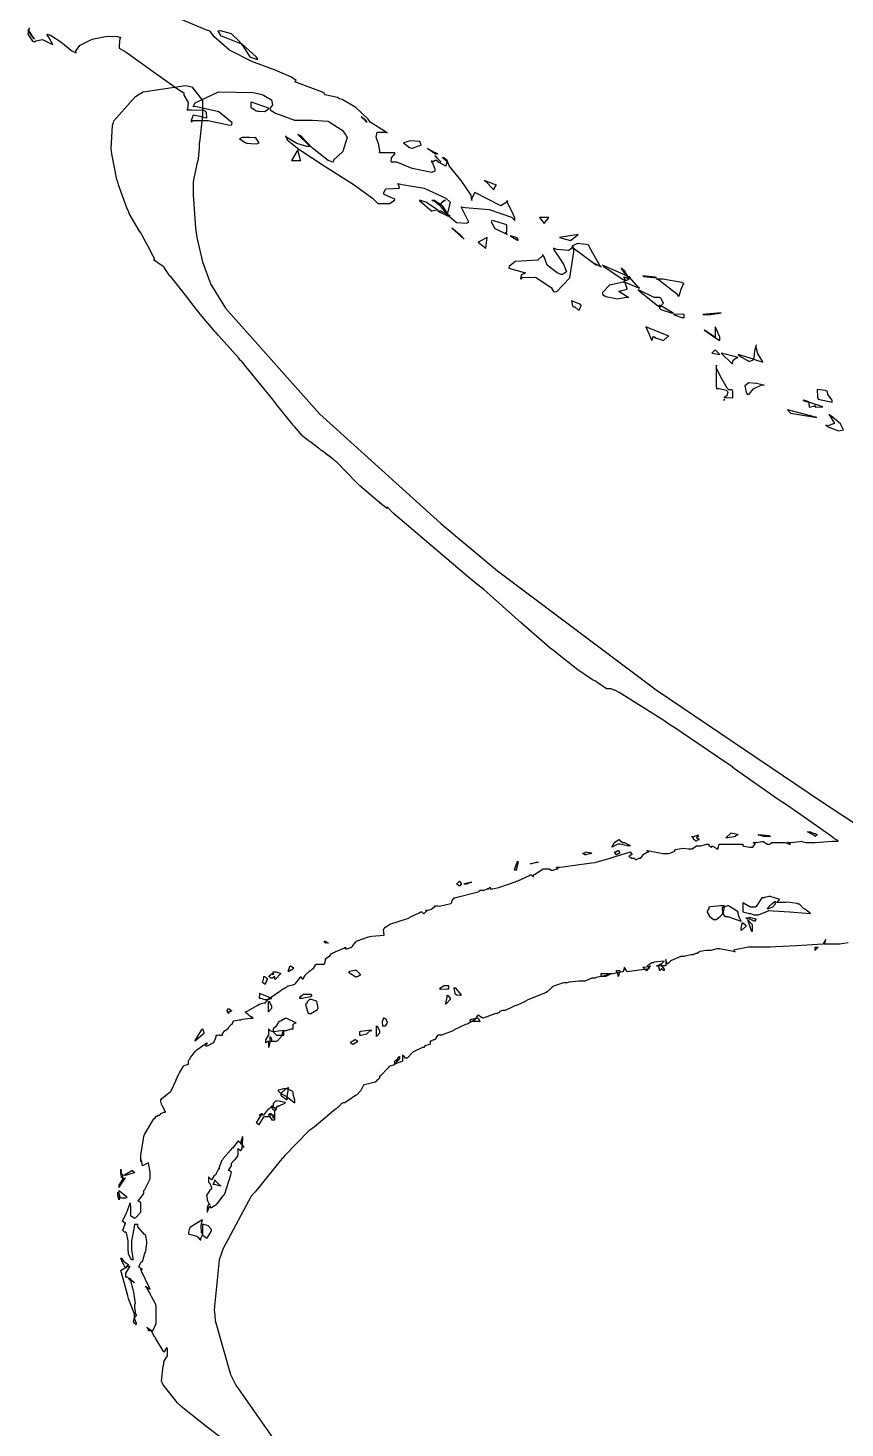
# Model space of a CAD drawing. Extents: x 51 to 306, y 22 to 311.
# Drawn here: x 241.78 to 260.51, y 195.93 to 228 of the extents above; entities that cross this region are included whole.
import ezdxf

# ---------------------------------------------------------------- set-up
doc = ezdxf.new("R2010")
doc.units = 0
doc.header["$MEASUREMENT"] = 0

msp = doc.modelspace()

# ---------------------------------------------------------------- linework, layer by layer
at = {"color": 7}
for points in [[(241.813, 228.009), (241.784, 227.86), (241.887, 227.704), (241.935, 227.682), (241.96, 227.712), (242.117, 227.736), (242.287, 227.653), (242.351, 227.628), (242.252, 227.803), (242.218, 227.858), (242.302, 227.842), (242.539, 227.688), (242.791, 227.48), (242.888, 227.435), (242.882, 227.476), (242.981, 227.61), (243.253, 227.744), (243.596, 227.813), (243.836, 227.81), (243.91, 227.788), (243.892, 227.772), (243.876, 227.6), (243.876, 227.542), (244.034, 227.445), (244.63, 227.018), (245.207, 226.608), (245.357, 226.519), (245.357, 226.464), (245.457, 226.299), (245.442, 226.135), (245.427, 226.131), (245.532, 226.131), (245.806, 226.122), (245.85, 226.095), (245.867, 226.062), (245.875, 225.938), (245.731, 225.972), (245.568, 226.006), (245.524, 225.884), (245.533, 225.848), (245.559, 225.884), (245.912, 225.88), (246.371, 225.787), (246.451, 225.778), (246.464, 225.833), (246.155, 226.082), (245.648, 226.193), (245.569, 226.201), (245.613, 226.289), (246.146, 226.541), (246.944, 226.527), (247.121, 226.483), (247.184, 226.463), (247.362, 226.354), (247.385, 226.241), (247.329, 226.161), (247.332, 226.131), (247.333, 226.131), (247.456, 226.048), (247.89, 225.889), (248.302, 225.888), (248.661, 225.867), (248.981, 225.659), (249.061, 225.565), (249.096, 225.49), (248.999, 225.17), (248.787, 224.976), (248.779, 224.932), (248.663, 224.967), (248.306, 225.249), (248.037, 225.531), (247.967, 225.565), (248.249, 225.285), (248.172, 225.285), (247.941, 225.355), (247.712, 225.497), (247.686, 225.531), (247.72, 225.443), (247.99, 225.225), (248.57, 224.847), (249.238, 224.426), (249.676, 224.105), (249.803, 223.978), (249.87, 223.978), (250.075, 223.979), (250.194, 224.068), (250.19, 224.084), (249.943, 224.19), (249.934, 224.215), (249.982, 224.314), (250.154, 224.328), (250.3, 224.335), (250.276, 224.42), (250.26, 224.437), (250.357, 224.42), (250.86, 224.332), (251.362, 224.102), (251.46, 224.014), (251.39, 223.731), (251.398, 223.749), (251.292, 223.918), (251.101, 224.05), (251.037, 224.05), (251.081, 224.05), (251.214, 223.944), (251.394, 223.725), (251.606, 223.544), (251.827, 223.527), (251.883, 223.555), (251.707, 223.908), (251.803, 223.891), (252.35, 223.843), (252.862, 223.671), (252.942, 223.591), (252.942, 223.642), (252.88, 223.793), (252.776, 223.984), (252.765, 224.05), (252.765, 224.02), (252.618, 223.926), (252.306, 224.09), (252.021, 224.234), (251.944, 224.09), (251.954, 224.05), (251.936, 224.171), (251.711, 224.508), (251.434, 224.844), (251.39, 224.966), (251.38, 224.94), (251.358, 224.834), (251.189, 224.926), (251.142, 224.966), (251.116, 224.966), (251.056, 224.932), (251.037, 224.932), (251.037, 224.932), (251.037, 224.958), (251.037, 224.966), (251.037, 224.966), (251.037, 224.941), (251.037, 224.932), (251.037, 224.932), (251.037, 224.932), (251.037, 224.932), (251.054, 224.914), (251.108, 224.769), (251.108, 224.719), (251.036, 224.693), (250.587, 224.787), (250.235, 224.932), (250.119, 224.932), (250.107, 224.941), (250.114, 225.024), (250.197, 225.124), (250.19, 225.142), (249.837, 225.142), (249.849, 225.183), (249.825, 225.324), (249.765, 225.505), (249.787, 225.619), (249.96, 225.617), (250.013, 225.601), (249.626, 225.848), (249.582, 225.91), (249.3, 226.179), (248.981, 226.361), (248.921, 226.377), (248.877, 226.413), (248.584, 226.475), (248.568, 226.519), (248.568, 226.519), (247.897, 226.766), (247.933, 226.8), (247.819, 226.873), (247.445, 227.037), (246.917, 227.233), (246.403, 227.496), (246.045, 227.806), (245.956, 227.93), (245.894, 227.948), (245.223, 228.231)], [(246.247, 195.669), (245.86, 195.969), (245.816, 196.004), (245.772, 196.04), (245.295, 196.417), (245.251, 196.461), (245.207, 196.505), (244.88, 196.912), (244.864, 196.956), (244.846, 197), (244.88, 197.353), (244.898, 197.379), (244.898, 197.415), (244.898, 197.449), (244.906, 197.459), (244.959, 197.547), (244.968, 197.556), (244.977, 197.565), (244.977, 197.741), (244.968, 197.768), (244.959, 197.759), (244.906, 197.671), (244.898, 197.662), (244.88, 197.697), (244.704, 197.98), (244.687, 198.015), (244.677, 198.024), (244.624, 198.138), (244.615, 198.155), (244.615, 198.155), (244.581, 198.155), (244.581, 198.155), (244.545, 198.155), (244.545, 198.173), (244.519, 198.217), (244.511, 198.225), (244.519, 198.217), (244.606, 198.165), (244.615, 198.155), (244.642, 198.155), (244.712, 198.305), (244.722, 198.331), (244.722, 198.429), (244.722, 198.648), (244.722, 198.72), (244.712, 198.756), (244.51, 199.135), (244.475, 199.179), (244.483, 199.171), (244.571, 199.117), (244.581, 199.107), (244.563, 199.151), (244.385, 199.522), (244.369, 199.566), (244.405, 199.566), (244.387, 199.566), (244.347, 199.602), (244.335, 199.602), (244.335, 199.63), (244.359, 199.7), (244.369, 199.708), (244.369, 199.718), (244.395, 199.742), (244.405, 199.742), (244.413, 199.76), (244.465, 199.929), (244.475, 199.955), (244.483, 199.99), (244.511, 200.149), (244.511, 200.201), (244.511, 200.201), (244.483, 200.334), (244.475, 200.342), (244.457, 200.36), (244.299, 200.533), (244.299, 200.59), (244.281, 200.59), (244.241, 200.59), (244.228, 200.59), (244.219, 200.538), (244.158, 200.207), (244.158, 200.095), (244.158, 200.017), (244.183, 199.806), (244.192, 199.778), (244.192, 199.778), (244.166, 199.778), (244.158, 199.778), (244.158, 199.778), (244.086, 199.911), (244.086, 199.955), (244.077, 199.99), (244.078, 200.211), (244.042, 200.396), (244.016, 200.414), (243.998, 200.414), (243.958, 200.448), (243.946, 200.448), (243.962, 200.475), (244.016, 200.624), (244.016, 200.624), (243.998, 200.624), (243.958, 200.66), (243.946, 200.66), (243.954, 200.678), (244.042, 200.855), (244.052, 200.871), (244.06, 200.889), (244.122, 201.083), (244.122, 201.083), (244.122, 201.083), (244.135, 200.969), (244.13, 200.819), (244.122, 200.801), (244.13, 200.793), (244.219, 200.74), (244.228, 200.731), (244.255, 200.749), (244.369, 200.868), (244.369, 200.907), (244.369, 200.951), (244.369, 201.05), (244.369, 201.083), (244.359, 201.093), (244.314, 201.119), (244.299, 201.119), (244.315, 201.137), (244.421, 201.278), (244.439, 201.296), (244.439, 201.313), (244.439, 201.354), (244.439, 201.366), (244.465, 201.393), (244.581, 201.637), (244.581, 201.719), (244.581, 201.79), (244.545, 202.001), (244.545, 202.001), (244.405, 201.929), (244.405, 201.929), (244.385, 202.063), (244.369, 202.071), (244.369, 202.071), (244.369, 202.045), (244.369, 202.035), (244.369, 202.178), (244.429, 202.548), (244.439, 202.601), (244.457, 202.654), (244.669, 203.007), (244.687, 203.024), (244.722, 203.06), (244.722, 203.06), (244.758, 203.086), (244.758, 203.094), (244.792, 203.094), (244.8, 203.094), (244.828, 203.121), (244.828, 203.13), (244.828, 203.13), (244.906, 203.164), (244.934, 203.164), (244.934, 203.164), (244.872, 203.29), (244.864, 203.306), (244.854, 203.324), (244.828, 203.416), (244.828, 203.447), (244.844, 203.465), (245.012, 203.606), (245.04, 203.623), (245.056, 203.633), (245.171, 203.879), (245.181, 203.906), (245.181, 203.906), (245.241, 204.038), (245.251, 204.046), (245.259, 204.064), (245.347, 204.214), (245.357, 204.222), (245.365, 204.232), (245.463, 204.258), (245.463, 204.258), (245.463, 204.258), (245.463, 204.312), (245.463, 204.329), (245.463, 204.347), (245.497, 204.386), (245.497, 204.399), (245.506, 204.417), (245.622, 204.559), (245.64, 204.575), (245.656, 204.593), (245.859, 204.735), (245.886, 204.752), (245.886, 204.735), (245.85, 204.695), (245.85, 204.681), (245.894, 204.681), (246.009, 204.743), (246.027, 204.752), (246.045, 204.761), (246.098, 204.887), (246.098, 204.928), (246.133, 204.928), (246.133, 204.928), (246.163, 204.934), (246.169, 204.928), (246.203, 204.928), (246.239, 204.928), (246.239, 204.956), (246.291, 205.034), (246.309, 205.034), (246.318, 205.044), (246.379, 205.089), (246.379, 205.104), (246.379, 205.104), (246.441, 205.168), (246.451, 205.176), (246.459, 205.176), (246.485, 205.23), (246.485, 205.246), (246.502, 205.256), (246.622, 205.281), (246.662, 205.281), (246.688, 205.291), (246.88, 205.317), (246.944, 205.317), (246.935, 205.326), (246.847, 205.379), (246.838, 205.387), (246.829, 205.397), (246.768, 205.442), (246.768, 205.457), (246.803, 205.475), (247.049, 205.617), (247.085, 205.633), (247.103, 205.643), (247.195, 205.669), (247.227, 205.669), (247.235, 205.687), (247.308, 205.776), (247.333, 205.776), (247.359, 205.794), (247.552, 205.935), (247.58, 205.952), (247.596, 205.962), (247.686, 206.022), (247.686, 206.022), (247.702, 206.022), (247.742, 206.058), (247.756, 206.058), (247.756, 206.058), (247.879, 206.084), (247.897, 206.092), (247.913, 206.11), (248.029, 206.252), (248.039, 206.269), (248.039, 206.252), (248.073, 206.212), (248.073, 206.199), (248.081, 206.208), (248.134, 206.296), (248.143, 206.305), (248.152, 206.314), (248.24, 206.403), (248.249, 206.411), (248.266, 206.411), (248.306, 206.445), (248.32, 206.445), (248.328, 206.455), (248.382, 206.543), (248.392, 206.551), (248.426, 206.551), (248.442, 206.551), (248.482, 206.551), (248.496, 206.551), (248.496, 206.551), (248.55, 206.551), (248.568, 206.551), (248.576, 206.561), (248.602, 206.634), (248.602, 206.658), (248.602, 206.676), (248.663, 206.72), (248.672, 206.728), (248.69, 206.728), (248.734, 206.79), (248.744, 206.798), (248.77, 206.816), (249.025, 206.922), (249.061, 206.94), (249.061, 206.94), (249.061, 206.914), (249.061, 206.904), (249.096, 206.904), (249.184, 206.932), (249.202, 206.94), (249.21, 206.958), (249.298, 207.064), (249.308, 207.081), (249.324, 207.09), (249.59, 207.178), (249.626, 207.187), (249.66, 207.196), (249.943, 207.221), (249.943, 207.221), (249.943, 207.221), (249.934, 207.347), (249.943, 207.363), (249.943, 207.373), (249.969, 207.397), (249.979, 207.397), (249.979, 207.397), (250.066, 207.461), (250.083, 207.469), (250.101, 207.479), (250.454, 207.593), (250.508, 207.61), (250.534, 207.628), (250.763, 207.734), (250.789, 207.75), (250.807, 207.75), (250.847, 207.716), (250.861, 207.716), (250.869, 207.725), (250.931, 207.786), (250.931, 207.786), (250.895, 207.786), (250.93, 207.786), (251.027, 207.814), (251.037, 207.822), (251.045, 207.832), (251.108, 207.877), (251.108, 207.892), (251.124, 207.892), (251.164, 207.892), (251.178, 207.892), (251.212, 207.884), (251.477, 207.946), (251.495, 207.963), (251.495, 207.963), (251.495, 207.99), (251.495, 207.998), (251.503, 208.008), (251.55, 208.069), (251.567, 208.069), (251.619, 208.087), (252.042, 208.193), (252.096, 208.209), (252.104, 208.219), (252.149, 208.245), (252.166, 208.245), (252.166, 208.245), (252.191, 208.245), (252.2, 208.245), (252.235, 208.245), (252.315, 208.279), (252.342, 208.279), (252.342, 208.279), (252.315, 208.279), (252.306, 208.279), (252.323, 208.279), (252.367, 208.307), (252.377, 208.315), (252.377, 208.315), (252.377, 208.289), (252.377, 208.279), (252.429, 208.279), (252.571, 208.307), (252.589, 208.315), (252.623, 208.325), (252.95, 208.439), (252.978, 208.456), (253.012, 208.466), (253.276, 208.581), (253.294, 208.598), (253.311, 208.598), (253.351, 208.562), (253.365, 208.562), (253.365, 208.598), (253.391, 208.607), (253.567, 208.722), (253.577, 208.738), (253.577, 208.738), (253.682, 208.738), (253.717, 208.738), (253.734, 208.738), (253.774, 208.704), (253.788, 208.704), (253.822, 208.704), (253.902, 208.738), (253.93, 208.738), (253.93, 208.738), (253.894, 208.766), (253.894, 208.774), (253.91, 208.774), (253.95, 208.774), (253.964, 208.774), (254.043, 208.784), (254.696, 208.872), (254.776, 208.88), (254.802, 208.89), (255.093, 208.977), (255.129, 208.985), (255.163, 208.995), (255.543, 209.11), (255.588, 209.127), (255.588, 209.11), (255.623, 209.071), (255.623, 209.057), (255.606, 209.057), (255.56, 209.03), (255.552, 209.021), (255.57, 209.021), (255.61, 208.985), (255.623, 208.985), (255.658, 208.985), (255.674, 208.985), (255.714, 208.951), (255.728, 208.951), (255.728, 208.951), (255.782, 208.985), (255.8, 208.985), (255.816, 208.985), (255.87, 209.039), (255.87, 209.057), (255.878, 209.066), (255.977, 209.127), (256.01, 209.127), (256.01, 209.127), (255.976, 209.153), (255.976, 209.161), (256.02, 209.153), (256.33, 209.091), (256.433, 209.091), (256.478, 209.091), (256.61, 209.145), (256.61, 209.161), (256.618, 209.179), (256.786, 209.207), (256.919, 209.197), (256.963, 209.197), (257.007, 209.197), (257.106, 209.267), (257.139, 209.267), (257.201, 209.267), (257.34, 209.303), (257.387, 209.303), (257.387, 209.303), (257.387, 209.277), (257.387, 209.267), (257.404, 209.267), (257.444, 209.233), (257.458, 209.233), (257.458, 209.233), (257.458, 209.259), (257.458, 209.267), (257.466, 209.259), (257.554, 209.207), (257.564, 209.197), (257.564, 209.197), (257.598, 209.197), (257.598, 209.197), (257.598, 209.225), (257.624, 209.303), (257.634, 209.303), (257.678, 209.303), (257.777, 209.303), (257.81, 209.303), (257.854, 209.303), (257.954, 209.303), (257.987, 209.303), (258.031, 209.303), (258.13, 209.303), (258.163, 209.303), (258.163, 209.303), (258.163, 209.277), (258.163, 209.267), (258.189, 209.259), (258.327, 209.233), (258.374, 209.233), (258.392, 209.233), (258.436, 209.295), (258.446, 209.303), (258.446, 209.303), (258.41, 209.33), (258.41, 209.338), (258.462, 209.338), (258.604, 209.365), (258.622, 209.374), (258.63, 209.365), (258.729, 209.303), (258.763, 209.303), (258.779, 209.303), (258.823, 209.33), (258.833, 209.338), (258.903, 209.338), (259.062, 209.338), (259.115, 209.338), (259.15, 209.338), (259.228, 209.303), (259.256, 209.303), (259.238, 209.303), (259.198, 209.338), (259.185, 209.338), (259.264, 209.338), (259.468, 209.365), (259.504, 209.374), (259.52, 209.365), (259.613, 209.338), (259.644, 209.338), (259.821, 209.338), (260.218, 209.374), (260.35, 209.374), (260.34, 209.383), (260.252, 209.436), (260.244, 209.444), (260.156, 209.506), (259.185, 210.185), (259.079, 210.256), (258.973, 210.327), (257.977, 211.031), (257.881, 211.102), (257.756, 211.19), (256.584, 211.985), (256.469, 212.055), (256.354, 212.135), (255.331, 212.779), (255.235, 212.831), (255.207, 212.831), (255.148, 212.865), (255.129, 212.865), (255.04, 212.865), (254.82, 213.016), (254.776, 213.042), (254.722, 213.07), (254.383, 213.298), (253.956, 213.634), (253.86, 213.713), (253.753, 213.793), (253.086, 214.375), (252.227, 215.134), (252.024, 215.301), (251.838, 215.451), (250.154, 216.888), (250.013, 217.029), (250.013, 217.029), (250.013, 217.004), (250.013, 216.994), (249.995, 217.012), (249.853, 217.118), (249.837, 217.135), (249.801, 217.162), (249.388, 217.514), (249.344, 217.558), (249.3, 217.602), (248.859, 218.053), (248.815, 218.087), (248.787, 218.114), (248.522, 218.317), (248.496, 218.333), (248.47, 218.351), (248.241, 218.529), (248.215, 218.546), (248.205, 218.555), (248.09, 218.644), (248.073, 218.652), (248.063, 218.662), (247.888, 218.873), (247.862, 218.899), (247.835, 218.935), (247.482, 219.376), (247.438, 219.428), (247.394, 219.49), (246.776, 220.249), (246.698, 220.346), (246.698, 220.346), (246.67, 220.38), (246.662, 220.38), (246.608, 220.442), (246.151, 220.955), (246.098, 221.015), (246.063, 221.051), (245.736, 221.44), (245.71, 221.474), (245.648, 221.554), (245.392, 221.881), (245.135, 222.207), (245.074, 222.286), (245.074, 222.286), (245.012, 222.34), (245.004, 222.356), (244.995, 222.374), (244.906, 222.516), (244.898, 222.533), (244.837, 222.571), (244.66, 222.687), (244.68, 222.709), (244.687, 222.709), (244.687, 222.709), (244.651, 222.771), (244.527, 223.009), (244.403, 223.248), (244.369, 223.308), (244.341, 223.344), (244.104, 223.749), (244.086, 223.802), (244.06, 223.856), (243.856, 224.412), (243.84, 224.473), (243.822, 224.535), (243.707, 225.118), (243.699, 225.178), (243.689, 225.24), (243.724, 225.77), (243.733, 225.814), (243.751, 225.875), (244.246, 226.431), (244.335, 226.483), (244.423, 226.537), (245.392, 226.687), (245.497, 226.66), (245.541, 226.652), (245.78, 226.342), (245.78, 226.237), (245.78, 226.016), (245.718, 225.443), (245.71, 225.355), (245.71, 225.258), (245.682, 225.002), (245.674, 224.966), (245.664, 224.922), (245.577, 224.526), (245.569, 224.473), (245.569, 224.182), (245.622, 223.415), (245.64, 223.308), (245.656, 223.204), (245.78, 222.647), (245.973, 222.126), (246.027, 222.038), (246.309, 221.58), (248.462, 219.159), (251.248, 216.65), (251.847, 216.147), (252.543, 215.565), (256.182, 212.841), (259.944, 210.292), (260.703, 209.797)], [(260.579, 207.045), (260.38, 207.01), (260.314, 207.01), (260.244, 207.01), (260.085, 207.01), (260.033, 207.01), (260.041, 207.028), (260.067, 207.117), (260.067, 207.117), (260.058, 207.108), (260.005, 207.02), (259.997, 207.01), (259.873, 207.002), (259.398, 206.976), (258.921, 206.95), (258.798, 206.94), (258.7, 206.94), (258.481, 206.94), (258.41, 206.94), (258.294, 206.94), (257.985, 206.878), (257.951, 206.868), (257.951, 206.868), (257.977, 206.843), (257.987, 206.834), (257.951, 206.843), (257.668, 206.896), (257.634, 206.904), (257.572, 206.904), (257.433, 206.868), (257.387, 206.868), (257.333, 206.868), (257.183, 206.843), (257.175, 206.834), (257.175, 206.834), (257.121, 206.798), (257.105, 206.798), (257.087, 206.798), (257.035, 206.773), (257.035, 206.764), (256.981, 206.764), (256.839, 206.737), (256.822, 206.728), (256.742, 206.728), (256.532, 206.64), (256.505, 206.622), (256.469, 206.587), (256.433, 206.551), (256.399, 206.658), (256.399, 206.623), (256.399, 206.543), (256.399, 206.515), (256.345, 206.515), (256.226, 206.515), (256.187, 206.515), (256.213, 206.515), (256.272, 206.551), (256.293, 206.551), (256.301, 206.561), (256.363, 206.622), (256.363, 206.622), (256.363, 206.622), (256.133, 206.597), (256.117, 206.587), (256.081, 206.587), (255.984, 206.525), (255.976, 206.515), (255.984, 206.507), (256.01, 206.462), (256.01, 206.445), (255.957, 206.437), (255.57, 206.385), (255.517, 206.375), (255.507, 206.393), (255.455, 206.473), (255.447, 206.481), (255.447, 206.455), (255.419, 206.385), (255.411, 206.375), (255.375, 206.367), (255.093, 206.314), (255.058, 206.305), (255.031, 206.296), (254.802, 206.244), (254.776, 206.235), (254.704, 206.235), (254.546, 206.163), (254.493, 206.163), (254.405, 206.163), (254.185, 206.138), (254.14, 206.128), (254.052, 206.128), (253.806, 206.04), (253.788, 206.022), (253.778, 206.014), (253.691, 205.926), (253.683, 205.916), (253.639, 205.899), (253.241, 205.732), (253.188, 205.705), (253.179, 205.697), (252.976, 205.609), (252.942, 205.599), (252.906, 205.583), (252.72, 205.493), (252.659, 205.493), (252.659, 205.493), (252.597, 205.467), (252.589, 205.457), (252.579, 205.449), (252.534, 205.423), (252.519, 205.423), (252.483, 205.414), (252.235, 205.326), (252.2, 205.317), (252.191, 205.326), (252.104, 205.379), (252.096, 205.387), (252.086, 205.379), (252.032, 205.291), (252.024, 205.281), (252.006, 205.273), (251.865, 205.186), (251.847, 205.176), (251.812, 205.168), (251.547, 205.052), (251.531, 205.034), (251.503, 205.018), (251.259, 204.928), (251.178, 204.928), (251.168, 204.92), (251.116, 204.833), (251.108, 204.823), (251.08, 204.823), (251.021, 204.788), (251.001, 204.788), (251.001, 204.752), (251.001, 204.717), (250.992, 204.709), (250.904, 204.691), (250.895, 204.681), (250.895, 204.681), (250.861, 204.657), (250.861, 204.647), (250.825, 204.647), (250.807, 204.639), (250.631, 204.55), (250.613, 204.541), (250.595, 204.532), (250.475, 204.399), (250.436, 204.399), (250.402, 204.435), (250.366, 204.471), (250.366, 204.436), (250.366, 204.356), (250.366, 204.329), (250.348, 204.32), (250.206, 204.268), (250.19, 204.258), (250.18, 204.25), (250.049, 204.205), (250.049, 204.188), (250.039, 204.18), (249.863, 203.994), (249.837, 203.976), (249.837, 203.976), (249.837, 203.951), (249.837, 203.942), (249.803, 203.906), (249.803, 203.906), (249.767, 203.879), (249.767, 203.87), (249.739, 203.853), (249.493, 203.791), (249.484, 203.799), (249.475, 203.783), (249.422, 203.677), (249.414, 203.659), (249.404, 203.65), (249.316, 203.562), (249.308, 203.553), (249.29, 203.545), (249.113, 203.422), (249.097, 203.412), (249.097, 203.412), (249.043, 203.376), (249.025, 203.376), (249.007, 203.376), (248.963, 203.35), (248.955, 203.34), (248.945, 203.332), (248.893, 203.28), (248.885, 203.27), (248.875, 203.27), (248.849, 203.236), (248.849, 203.236), (248.787, 203.192), (248.338, 202.821), (248.285, 202.777), (248.223, 202.733), (247.667, 202.168), (247.614, 202.106), (247.56, 202.045), (247.033, 201.392), (246.98, 201.33), (246.9, 201.234), (246.247, 200.026), (246.203, 199.885), (246.167, 199.778), (246.053, 198.632), (246.063, 198.508), (246.071, 198.385), (246.423, 197.151), (246.485, 197.026), (246.546, 196.904), (247.456, 195.607)]]:
    msp.add_lwpolyline(points, dxfattribs=at)
for points in [[(241.935, 227.754), (241.917, 227.772), (241.802, 227.948), (241.793, 227.965), (241.784, 227.948), (241.899, 227.772), (241.935, 227.754)], [(246.133, 227.93), (246.141, 227.922), (246.193, 227.834), (246.203, 227.824), (246.237, 227.816), (246.618, 227.666), (246.662, 227.648), (246.634, 227.692), (246.45, 227.868), (246.193, 227.94), (246.133, 227.93)], [(244.158, 227.542), (244.158, 227.542), (244.158, 227.542), (244.158, 227.542)], [(247.051, 227.295), (247.015, 227.339), (246.688, 227.631), (246.662, 227.648), (246.706, 227.595), (246.869, 227.339), (247.033, 227.279), (247.051, 227.295)], [(247.051, 226.095), (247.09, 226.095), (247.213, 226.092), (247.297, 226.149), (247.297, 226.167), (246.908, 226.307), (246.891, 226.296), (246.887, 226.188), (247.015, 226.104), (247.051, 226.095)], [(249.554, 225.848), (249.554, 225.848), (249.554, 225.848), (249.554, 225.848), (249.523, 225.88), (249.422, 225.968), (249.519, 225.875), (249.554, 225.848)], [(246.98, 225.495), (246.962, 225.487), (246.858, 225.49), (246.692, 225.491), (246.628, 225.461), (246.757, 225.377), (246.804, 225.355), (246.82, 225.364), (246.9, 225.358), (247.023, 225.346), (247.081, 225.375), (247.009, 225.471), (246.98, 225.495)], [(247.826, 224.966), (248.039, 224.966), (248.021, 224.994), (247.975, 225.187), (247.967, 225.213), (247.826, 224.966)], [(250.578, 225.249), (250.583, 225.242), (250.697, 225.285), (250.789, 225.319), (250.789, 225.319), (250.793, 225.322), (250.76, 225.399), (250.539, 225.417), (250.388, 225.37), (250.526, 225.268), (250.578, 225.249)], [(251.108, 225.142), (251.098, 225.152), (250.948, 225.232), (250.931, 225.249), (250.948, 225.24), (251.124, 225.118), (251.142, 225.108), (251.132, 225.108), (251.108, 225.142), (251.108, 225.142)], [(251.108, 225.142), (251.123, 225.136), (251.172, 225.116), (251.123, 225.142), (251.108, 225.142)], [(251.108, 225.072), (251.116, 225.064), (251.23, 224.949), (251.248, 224.932), (251.238, 224.941), (251.124, 225.064), (251.108, 225.072)], [(251.284, 225.036), (251.292, 225.028), (251.365, 224.966), (251.39, 224.966), (251.39, 224.966), (251.313, 225.03), (251.284, 225.036)], [(252.448, 224.296), (252.457, 224.306), (252.502, 224.403), (252.519, 224.403), (252.236, 224.507), (252.271, 224.491), (252.439, 224.314), (252.448, 224.296)], [(250.755, 224.05), (251.037, 223.802), (251.037, 223.811), (251.142, 223.838), (251.178, 223.838), (251.124, 223.865), (250.899, 224.01), (250.758, 224.057), (250.755, 224.05)], [(251.354, 224.05), (251.327, 224.05), (251.256, 223.996), (251.248, 223.978), (251.256, 223.988), (251.329, 224.05), (251.354, 224.05)], [(251.46, 223.697), (251.442, 223.707), (251.244, 223.802), (251.178, 223.802), (251.204, 223.793), (251.395, 223.697), (251.46, 223.697)], [(252.413, 223.591), (252.399, 223.558), (252.483, 223.406), (252.712, 223.3), (252.765, 223.272), (252.765, 223.272), (252.729, 223.3), (252.729, 223.308), (252.756, 223.331), (252.756, 223.49), (252.483, 223.574), (252.413, 223.591)], [(253.717, 223.661), (253.507, 223.661), (253.611, 223.521), (253.717, 223.661)], [(251.495, 223.415), (251.777, 223.168), (251.707, 223.238), (251.495, 223.415)], [(254.389, 223.272), (253.964, 223.202), (254.212, 223.132), (254.389, 223.272)], [(252.272, 222.956), (252.306, 223.202), (252.096, 223.096), (252.272, 222.956)], [(252.801, 222.497), (253.188, 222.39), (253.179, 222.382), (253.096, 222.348), (253.071, 222.265), (253.082, 222.25), (253.109, 222.286), (253.413, 222.294), (253.77, 222.056), (253.824, 221.967), (253.898, 221.954), (254.197, 222.282), (254.291, 222.877), (254.283, 222.992), (254.273, 222.974), (254.171, 222.907), (253.906, 222.931), (253.824, 222.956), (253.832, 222.921), (253.915, 222.799), (254.056, 222.59), (254.125, 222.415), (254.029, 222.353), (254, 222.356), (253.913, 222.393), (253.682, 222.572), (253.611, 222.763), (253.577, 222.815), (253.577, 222.782), (253.465, 222.681), (253.214, 222.669), (252.951, 222.651), (252.809, 222.541), (252.801, 222.497)], [(252.835, 223.238), (252.852, 223.23), (253.002, 223.141), (253.012, 223.132), (253.018, 223.138), (252.99, 223.198), (252.862, 223.23), (252.835, 223.238)], [(254.776, 222.603), (254.918, 222.533), (254.89, 222.56), (254.661, 222.965), (254.635, 223.026), (254.573, 223.044), (254.375, 223.062), (254.263, 223.009), (254.247, 222.992), (254.812, 222.567), (254.776, 222.603)], [(254.952, 221.897), (255.025, 221.853), (255.291, 221.797), (255.49, 221.837), (255.552, 221.827), (255.492, 221.859), (255.326, 221.967), (255.393, 221.991), (255.512, 222.021), (255.473, 222.151), (255.447, 222.18), (255.481, 222.171), (255.772, 222.048), (255.8, 222.038), (255.772, 222.056), (255.57, 222.294), (255.552, 222.32), (255.552, 222.32), (255.552, 222.296), (255.552, 222.286), (255.552, 222.278), (255.552, 222.25), (255.552, 222.25), (255.542, 222.242), (255.496, 222.214), (255.481, 222.214), (255.465, 222.231), (255.437, 222.3), (255.534, 222.26), (255.552, 222.25), (255.552, 222.25), (255.578, 222.278), (255.588, 222.286), (254.952, 222.567), (254.978, 222.541), (255.41, 222.25), (255.481, 222.214), (255.419, 222.18), (255.111, 222.11), (254.947, 221.946), (254.952, 221.897)], [(255.375, 222.497), (255.384, 222.48), (255.534, 222.278), (255.552, 222.25), (255.542, 222.278), (255.463, 222.428), (255.377, 222.499), (255.375, 222.497)], [(255.87, 222.32), (255.896, 222.312), (256.114, 222.286), (256.187, 222.286), (256.159, 222.296), (255.942, 222.32), (255.87, 222.32)], [(256.257, 221.827), (256.133, 221.827), (255.808, 221.987), (255.764, 222.003), (255.798, 221.969), (256.213, 221.642), (256.257, 221.615), (256.275, 221.625), (256.349, 221.695), (256.287, 221.809), (256.257, 221.827)], [(256.682, 221.861), (256.705, 221.867), (256.752, 222.017), (256.804, 222.144), (256.822, 222.144), (256.769, 222.171), (256.332, 222.25), (256.187, 222.25), (256.231, 222.242), (256.646, 221.923), (256.682, 221.861)], [(254.283, 221.615), (254.317, 221.615), (254.395, 221.544), (254.423, 221.544), (254.459, 221.651), (254.415, 221.686), (254.238, 221.753), (254.259, 221.638), (254.283, 221.615)], [(256.257, 221.58), (256.284, 221.554), (256.548, 221.466), (256.576, 221.474), (256.548, 221.484), (256.284, 221.634), (256.257, 221.651), (256.248, 221.642), (256.255, 221.58), (256.257, 221.58)], [(256.822, 221.438), (256.804, 221.448), (256.632, 221.438), (256.576, 221.438), (256.592, 221.43), (256.764, 221.368), (256.822, 221.368), (256.822, 221.386), (256.822, 221.438), (256.822, 221.438)], [(256.858, 221.368), (256.858, 221.368), (256.858, 221.368), (256.858, 221.368), (256.858, 221.368), (256.858, 221.368), (256.858, 221.368)], [(257.668, 221.474), (257.245, 221.438), (257.422, 221.438), (257.668, 221.474)], [(256.081, 220.839), (256.117, 220.945), (256.162, 220.906), (256.345, 220.84), (256.442, 220.929), (256.469, 220.945), (255.94, 221.156), (256.081, 220.839)], [(257.528, 220.909), (257.5, 220.937), (257.289, 221.077), (257.281, 221.085), (257.289, 221.077), (257.492, 220.937), (257.528, 220.909)], [(257.528, 221.156), (257.528, 220.909), (257.536, 220.901), (257.624, 220.848), (257.634, 220.839), (257.634, 220.919), (257.554, 221.121), (257.528, 221.156)], [(258.48, 220.733), (258.462, 220.725), (258.432, 220.602), (258.418, 220.443), (258.41, 220.416), (258.622, 220.346), (258.612, 220.372), (258.51, 220.54), (258.462, 220.707), (258.48, 220.733)], [(257.458, 220.556), (257.634, 220.522), (257.528, 220.627), (257.458, 220.556)], [(257.917, 220.31), (257.925, 220.319), (257.947, 220.394), (258.029, 220.45), (258.057, 220.45), (257.668, 220.556), (257.917, 220.31)], [(258.41, 220.416), (258.057, 220.522), (258.112, 220.474), (258.312, 220.363), (258.4, 220.399), (258.41, 220.416)], [(257.845, 219.71), (257.809, 219.754), (257.651, 220.019), (257.564, 220.211), (257.564, 220.274), (257.554, 220.23), (257.554, 219.799), (257.564, 219.745), (257.624, 219.745), (257.783, 219.702), (257.81, 219.674), (257.818, 219.656), (257.8, 219.578), (257.74, 219.545), (257.74, 219.534), (257.788, 219.534), (257.933, 219.53), (257.938, 219.679), (257.917, 219.71), (257.845, 219.71)], [(258.269, 219.604), (258.309, 219.612), (258.41, 219.738), (258.597, 219.823), (258.656, 219.817), (258.611, 219.825), (258.476, 219.854), (258.304, 219.87), (258.21, 219.807), (258.244, 219.65), (258.269, 219.604)], [(257.74, 219.464), (257.74, 219.464), (257.74, 219.498), (257.74, 219.498), (257.74, 219.498), (257.736, 219.468), (257.74, 219.464)], [(259.538, 219.464), (259.68, 219.428), (259.68, 219.437), (259.564, 219.473), (259.538, 219.464)], [(259.821, 219.358), (259.815, 219.353), (259.829, 219.313), (259.955, 219.322), (259.997, 219.322), (259.68, 219.428), (259.68, 219.4), (259.684, 219.313), (259.79, 219.34), (259.821, 219.358)], [(260.21, 219.428), (260.21, 219.473), (260.116, 219.606), (260.103, 219.674), (260.103, 219.674), (260.051, 219.7), (259.865, 219.72), (259.873, 219.551), (259.891, 219.498), (260.21, 219.428)], [(259.857, 219.075), (259.185, 219.251), (259.256, 219.181), (259.857, 219.075)], [(260.067, 218.899), (260.135, 218.86), (260.356, 218.774), (260.473, 218.798), (260.404, 218.935), (260.208, 219.1), (260.138, 219.145), (260.164, 219.111), (260.262, 218.944), (260.11, 218.889), (260.067, 218.899)], [(257.139, 209.514), (257.139, 209.514), (257.139, 209.514), (257.139, 209.514), (257.143, 209.51), (257.139, 209.48), (257.139, 209.48), (257.139, 209.48), (257.105, 209.454), (257.105, 209.444), (257.121, 209.444), (257.161, 209.41), (257.175, 209.41), (257.157, 209.41), (257.113, 209.383), (257.105, 209.374), (257.087, 209.374), (257.047, 209.41), (257.035, 209.41), (257.035, 209.41), (257.035, 209.436), (257.035, 209.444), (257.035, 209.444), (256.999, 209.471), (256.999, 209.48), (257.033, 209.48), (257.129, 209.506), (257.139, 209.514)], [(257.774, 209.444), (257.783, 209.454), (257.871, 209.542), (257.881, 209.55), (257.889, 209.56), (258.039, 209.532), (258.057, 209.514), (258.039, 209.514), (257.995, 209.489), (257.987, 209.48), (257.969, 209.471), (257.823, 209.444), (257.774, 209.444)], [(258.516, 209.514), (258.532, 209.524), (258.763, 209.498), (258.798, 209.48), (258.771, 209.48), (258.711, 209.48), (258.692, 209.48), (258.648, 209.48), (258.532, 209.506), (258.516, 209.514)], [(259.644, 209.586), (259.68, 209.586), (259.715, 209.586), (259.793, 209.55), (259.821, 209.55), (259.821, 209.55), (259.857, 209.524), (259.857, 209.514), (259.857, 209.506), (259.821, 209.48), (259.821, 209.48), (259.803, 209.498), (259.661, 209.578), (259.644, 209.586)], [(255.411, 209.338), (255.455, 209.338), (255.57, 209.277), (255.588, 209.267), (255.516, 209.267), (255.357, 209.303), (255.305, 209.303), (255.287, 209.295), (255.165, 209.233), (255.165, 209.233), (255.165, 209.233), (255.217, 209.33), (255.235, 209.338), (255.235, 209.348), (255.261, 209.374), (255.271, 209.374), (255.271, 209.374), (255.323, 209.41), (255.341, 209.41), (255.349, 209.392), (255.411, 209.338), (255.411, 209.338)], [(255.305, 209.161), (255.313, 209.153), (255.341, 209.108), (255.341, 209.091), (255.323, 209.091), (255.279, 209.066), (255.271, 209.057), (255.261, 209.066), (255.235, 209.112), (255.235, 209.127), (255.251, 209.127), (255.291, 209.161), (255.305, 209.161)], [(252.942, 208.704), (252.932, 208.714), (252.994, 208.889), (253.012, 208.915), (253.012, 208.862), (252.978, 208.744), (252.978, 208.704), (252.978, 208.704), (252.942, 208.704), (252.942, 208.704)], [(253.471, 208.88), (253.427, 208.88), (253.311, 208.854), (253.294, 208.844), (253.303, 208.862), (253.453, 208.89), (253.471, 208.88)], [(254.565, 209.057), (254.547, 209.057), (254.506, 209.091), (254.493, 209.091), (254.511, 209.091), (254.565, 209.119), (254.565, 209.127), (254.565, 209.127), (254.688, 209.101), (254.706, 209.091), (254.706, 209.091), (254.581, 209.066), (254.565, 209.057)], [(251.671, 208.351), (251.653, 208.351), (251.613, 208.385), (251.601, 208.385), (251.609, 208.395), (251.671, 208.456), (251.671, 208.456), (251.679, 208.448), (251.707, 208.402), (251.707, 208.385), (251.707, 208.385), (251.679, 208.351), (251.671, 208.351)], [(251.954, 208.421), (251.918, 208.421), (251.839, 208.385), (251.813, 208.385), (251.777, 208.385), (251.786, 208.403), (251.926, 208.431), (251.954, 208.421)], [(257.351, 207.75), (257.344, 207.745), (257.4, 207.65), (257.495, 207.574), (257.528, 207.574), (257.555, 207.574), (257.642, 207.646), (257.704, 207.716), (257.704, 207.716), (257.704, 207.716), (257.756, 207.646), (257.774, 207.646), (257.821, 207.646), (257.963, 207.593), (258.127, 207.54), (258.127, 207.54), (258.127, 207.54), (258.078, 207.633), (258.047, 207.742), (258.057, 207.75), (258.039, 207.76), (257.863, 207.876), (257.845, 207.892), (257.818, 207.892), (257.748, 207.866), (257.74, 207.856), (257.74, 207.856), (257.74, 207.892), (257.74, 207.892), (257.652, 207.892), (257.422, 207.866), (257.387, 207.856), (257.387, 207.83), (257.351, 207.771), (257.351, 207.75)], [(258.304, 207.716), (258.338, 207.716), (258.418, 207.68), (258.446, 207.68), (258.524, 207.68), (258.727, 207.77), (258.763, 207.786), (258.859, 207.778), (259.238, 207.752), (259.617, 207.725), (259.715, 207.716), (259.705, 207.725), (259.582, 207.814), (259.574, 207.822), (259.556, 207.832), (259.462, 207.927), (259.432, 207.927), (259.406, 207.945), (259.177, 207.972), (259.151, 207.963), (259.097, 207.963), (258.977, 207.963), (258.939, 207.963), (258.947, 207.972), (259, 208.025), (259.009, 208.033), (258.991, 208.043), (258.815, 208.095), (258.798, 208.103), (258.763, 208.103), (258.665, 208.078), (258.656, 208.069), (258.603, 208.069), (258.472, 207.874), (258.446, 207.856), (258.418, 207.856), (258.34, 207.856), (258.34, 207.856), (258.322, 207.866), (258.18, 207.954), (258.163, 207.963), (258.163, 207.963), (258.163, 207.91), (258.163, 207.892), (258.163, 207.858), (258.163, 207.778), (258.163, 207.75), (258.163, 207.75), (258.286, 207.725), (258.304, 207.716)], [(258.727, 207.822), (258.735, 207.84), (258.827, 207.938), (258.903, 207.998), (258.903, 207.998), (258.903, 207.927), (258.903, 207.927), (258.841, 207.862), (258.754, 207.822), (258.727, 207.822), (258.727, 207.822), (258.727, 207.822), (258.727, 207.822)], [(257.74, 207.856), (257.74, 207.856), (257.704, 207.716), (257.704, 207.716), (257.704, 207.716), (257.695, 207.848), (257.704, 207.856), (257.704, 207.856), (257.74, 207.856), (257.74, 207.856)], [(258.446, 207.54), (258.446, 207.549), (258.47, 207.574), (258.48, 207.574), (258.462, 207.584), (258.32, 207.619), (258.304, 207.61), (258.286, 207.61), (258.233, 207.61), (258.233, 207.61), (258.286, 207.61), (258.418, 207.549), (258.446, 207.54)], [(258.269, 207.574), (258.277, 207.566), (258.364, 207.479), (258.374, 207.469), (258.382, 207.461), (258.382, 207.311), (258.374, 207.293), (258.364, 207.319), (258.286, 207.548), (258.269, 207.574)], [(258.163, 207.504), (258.171, 207.495), (258.233, 207.45), (258.233, 207.433), (258.238, 207.424), (258.153, 207.337), (258.127, 207.327), (258.127, 207.371), (258.153, 207.487), (258.163, 207.504)], [(248.672, 207.045), (248.672, 207.045), (248.611, 207.036), (248.602, 207.045), (248.593, 207.045), (248.568, 207.081), (248.568, 207.081), (248.594, 207.081), (248.652, 207.045), (248.672, 207.045)], [(259.891, 206.94), (259.882, 206.932), (259.829, 206.878), (259.821, 206.868), (259.821, 206.886), (259.821, 206.927), (259.821, 206.94), (259.837, 206.94), (259.891, 206.94), (259.891, 206.94)], [(247.227, 206.092), (247.209, 206.092), (247.169, 206.128), (247.157, 206.128), (247.165, 206.146), (247.191, 206.238), (247.191, 206.269), (247.208, 206.269), (247.247, 206.235), (247.261, 206.235), (247.261, 206.2), (247.227, 206.12), (247.227, 206.092)], [(247.367, 206.235), (247.349, 206.235), (247.31, 206.269), (247.297, 206.269), (247.305, 206.279), (247.378, 206.339), (247.403, 206.339), (247.403, 206.305), (247.403, 206.323), (247.403, 206.363), (247.403, 206.375), (247.438, 206.375), (247.472, 206.375), (247.562, 206.349), (247.58, 206.339), (247.57, 206.331), (247.456, 206.208), (247.438, 206.199), (247.438, 206.217), (247.438, 206.256), (247.438, 206.269), (247.438, 206.269), (247.384, 206.235), (247.367, 206.235)], [(247.79, 206.515), (247.808, 206.515), (247.849, 206.481), (247.862, 206.481), (247.862, 206.481), (247.862, 206.455), (247.862, 206.445), (247.852, 206.437), (247.764, 206.385), (247.756, 206.375), (247.756, 206.411), (247.781, 206.499), (247.79, 206.515)], [(249.308, 206.411), (249.264, 206.411), (249.148, 206.385), (249.131, 206.375), (249.148, 206.358), (249.298, 206.261), (249.308, 206.269), (249.334, 206.269), (249.393, 206.305), (249.414, 206.305), (249.404, 206.314), (249.324, 206.393), (249.308, 206.411)], [(255.165, 206.339), (255.147, 206.331), (255.027, 206.269), (254.988, 206.269), (254.97, 206.269), (254.918, 206.269), (254.918, 206.269), (254.918, 206.287), (254.918, 206.327), (254.918, 206.339), (254.978, 206.339), (255.118, 206.339), (255.165, 206.339)], [(255.305, 206.269), (255.305, 206.305), (255.271, 206.385), (255.271, 206.411), (255.287, 206.411), (255.327, 206.411), (255.341, 206.411), (255.349, 206.403), (255.313, 206.287), (255.305, 206.269)], [(256.046, 206.515), (256.037, 206.499), (255.964, 206.411), (255.94, 206.411), (255.931, 206.421), (255.878, 206.473), (255.87, 206.481), (255.914, 206.481), (256.019, 206.507), (256.046, 206.515)], [(256.223, 206.515), (256.223, 206.515), (256.223, 206.515), (256.223, 206.515), (256.239, 206.515), (256.284, 206.543), (256.293, 206.551), (256.293, 206.551), (256.293, 206.525), (256.293, 206.515), (256.31, 206.507), (256.363, 206.436), (256.363, 206.411), (256.345, 206.411), (256.305, 206.445), (256.293, 206.445), (256.293, 206.437), (256.266, 206.411), (256.257, 206.411), (256.257, 206.437), (256.231, 206.507), (256.223, 206.515)], [(251.424, 205.986), (251.424, 206.004), (251.424, 206.045), (251.424, 206.058), (251.406, 206.058), (251.367, 206.058), (251.354, 206.058), (251.318, 206.058), (251.222, 205.996), (251.214, 205.986), (251.23, 205.978), (251.375, 205.986), (251.424, 205.986)], [(251.707, 205.846), (251.697, 205.838), (251.624, 205.846), (251.601, 205.846), (251.583, 205.855), (251.549, 205.996), (251.567, 206.022), (251.583, 206.006), (251.697, 205.864), (251.707, 205.846)], [(247.085, 205.776), (247.119, 205.776), (247.2, 205.74), (247.227, 205.74), (247.261, 205.74), (247.367, 205.767), (247.367, 205.776), (247.34, 205.785), (247.111, 205.873), (247.085, 205.882), (247.093, 205.873), (247.085, 205.8), (247.085, 205.776)], [(247.297, 205.705), (247.314, 205.697), (247.367, 205.598), (247.367, 205.563), (247.367, 205.537), (247.305, 205.467), (247.297, 205.457), (247.297, 205.519), (247.297, 205.66), (247.297, 205.705)], [(248.285, 205.846), (248.267, 205.855), (248.09, 205.855), (248.073, 205.846), (248.063, 205.838), (248.003, 205.792), (248.003, 205.776), (248.063, 205.776), (248.222, 205.802), (248.249, 205.81), (248.258, 205.81), (248.285, 205.838), (248.285, 205.846)], [(248.215, 205.423), (248.267, 205.423), (248.416, 205.511), (248.426, 205.529), (248.434, 205.547), (248.4, 205.697), (248.392, 205.705), (248.392, 205.705), (248.284, 205.74), (248.249, 205.74), (248.231, 205.74), (248.179, 205.687), (248.179, 205.669), (248.179, 205.661), (248.152, 205.633), (248.143, 205.633), (248.152, 205.599), (248.205, 205.432), (248.215, 205.423)], [(251.39, 205.846), (251.406, 205.838), (251.46, 205.776), (251.46, 205.776), (251.46, 205.741), (251.371, 205.651), (251.354, 205.633), (251.362, 205.651), (251.39, 205.797), (251.39, 205.846)], [(246.379, 205.529), (246.397, 205.529), (246.437, 205.493), (246.451, 205.493), (246.451, 205.485), (246.415, 205.457), (246.415, 205.457), (246.379, 205.457), (246.379, 205.457), (246.379, 205.432), (246.379, 205.423), (246.37, 205.432), (246.345, 205.478), (246.345, 205.493), (246.345, 205.493), (246.37, 205.529), (246.379, 205.529)], [(247.297, 204.788), (247.297, 204.753), (247.297, 204.675), (247.297, 204.647), (247.314, 204.657), (247.341, 204.783), (247.333, 204.788), (247.367, 204.788), (247.446, 204.788), (247.474, 204.788), (247.5, 204.797), (247.614, 204.923), (247.614, 204.964), (247.614, 204.982), (247.65, 205.022), (247.65, 205.034), (247.702, 205.034), (247.822, 205.07), (247.862, 205.07), (247.862, 205.098), (247.862, 205.176), (247.862, 205.176), (247.862, 205.176), (247.915, 205.21), (247.933, 205.21), (247.905, 205.22), (247.712, 205.309), (247.686, 205.317), (247.676, 205.309), (247.588, 205.256), (247.58, 205.246), (247.58, 205.246), (247.548, 205.242), (247.544, 205.246), (247.534, 205.238), (247.482, 205.15), (247.474, 205.14), (247.474, 205.124), (247.412, 205.08), (247.403, 205.07), (247.403, 205.07), (247.403, 205), (247.403, 205), (247.403, 205), (247.333, 205.026), (247.333, 205.034), (247.297, 205.07), (247.297, 205.07), (247.297, 205.018), (247.297, 205), (247.297, 204.982), (247.297, 204.942), (247.297, 204.928), (247.288, 204.92), (247.227, 204.823), (247.227, 204.823), (247.227, 204.823), (247.227, 204.77), (247.227, 204.752), (247.235, 204.761), (247.281, 204.788), (247.297, 204.788)], [(249.979, 205.14), (249.979, 205.14), (250.013, 205.194), (250.013, 205.21), (250.02, 205.219), (249.991, 205.291), (249.943, 205.317), (249.943, 205.317), (249.931, 205.317), (249.898, 205.228), (249.905, 205.14), (249.907, 205.14), (249.925, 205.14), (249.965, 205.14), (249.979, 205.14)], [(251.919, 205.246), (251.919, 205.281), (251.936, 205.291), (252.055, 205.317), (252.096, 205.317), (252.111, 205.307), (252.138, 205.242), (251.973, 205.239), (251.919, 205.246)], [(245.78, 205.07), (245.788, 205.062), (245.816, 204.989), (245.816, 204.964), (245.798, 204.947), (245.63, 204.806), (245.604, 204.788), (245.62, 204.823), (245.762, 205.044), (245.78, 205.07)], [(247.65, 204.928), (247.65, 204.928), (247.65, 205), (247.65, 205), (247.65, 205.034), (247.403, 205), (247.438, 204.964), (247.438, 204.964), (247.464, 204.938), (247.474, 204.928), (247.518, 204.928), (247.617, 204.928), (247.65, 204.928)], [(249.378, 204.928), (249.422, 204.928), (249.545, 204.956), (249.554, 204.964), (249.563, 204.973), (249.636, 205.034), (249.66, 205.034), (249.589, 205.034), (249.404, 205.009), (249.378, 205), (249.378, 204.982), (249.378, 204.942), (249.378, 204.928)], [(249.767, 205.14), (249.783, 205.132), (249.837, 205.033), (249.837, 205), (249.837, 204.973), (249.775, 204.903), (249.767, 204.894), (249.767, 204.956), (249.767, 205.095), (249.767, 205.14)], [(247.333, 204.894), (247.341, 204.885), (247.367, 204.84), (247.367, 204.823), (247.367, 204.823), (247.367, 204.797), (247.367, 204.788), (247.333, 204.788), (247.333, 204.815), (247.333, 204.874), (247.333, 204.894)], [(249.167, 204.752), (249.184, 204.752), (249.224, 204.717), (249.238, 204.717), (249.246, 204.727), (249.334, 204.779), (249.344, 204.788), (249.326, 204.788), (249.286, 204.823), (249.273, 204.823), (249.264, 204.815), (249.175, 204.761), (249.167, 204.752)], [(249.202, 204.752), (249.202, 204.752), (249.202, 204.752), (249.202, 204.752)], [(250.26, 204.399), (250.26, 204.409), (250.286, 204.435), (250.296, 204.435), (250.296, 204.391), (250.206, 204.286), (250.19, 204.258), (250.19, 204.276), (250.19, 204.316), (250.19, 204.329), (250.198, 204.338), (250.26, 204.384), (250.26, 204.399)], [(247.72, 203.447), (247.72, 203.465), (247.72, 203.517), (247.72, 203.517), (247.737, 203.501), (247.879, 203.394), (247.897, 203.376), (247.897, 203.438), (247.862, 203.577), (247.862, 203.623), (247.852, 203.633), (247.764, 203.685), (247.756, 203.693), (247.756, 203.693), (247.756, 203.729), (247.756, 203.729), (247.756, 203.729), (247.702, 203.693), (247.686, 203.693), (247.642, 203.693), (247.526, 203.668), (247.51, 203.659), (247.518, 203.65), (247.57, 203.598), (247.58, 203.589), (247.58, 203.589), (247.58, 203.562), (247.58, 203.553), (247.588, 203.545), (247.702, 203.456), (247.72, 203.447)], [(247.686, 203.693), (247.676, 203.685), (247.588, 203.598), (247.58, 203.589), (247.596, 203.58), (247.702, 203.527), (247.72, 203.517), (247.72, 203.517), (247.746, 203.659), (247.756, 203.693), (247.738, 203.693), (247.698, 203.693), (247.686, 203.693)], [(247.438, 203.2), (247.438, 203.2), (247.438, 203.2), (247.438, 203.2), (247.446, 203.21), (247.5, 203.298), (247.51, 203.306), (247.544, 203.306), (247.552, 203.316), (247.668, 203.368), (247.686, 203.376), (247.676, 203.386), (247.49, 203.422), (247.474, 203.412), (247.456, 203.412), (247.403, 203.358), (247.403, 203.34), (247.403, 203.34), (247.403, 203.316), (247.403, 203.306), (247.403, 203.306), (247.403, 203.28), (247.403, 203.27), (247.403, 203.306), (247.385, 203.298), (247.27, 203.21), (247.261, 203.2), (247.252, 203.183), (247.18, 203.094), (247.157, 203.094), (247.157, 203.094), (247.129, 203.094), (247.121, 203.094), (247.111, 203.077), (247.023, 202.935), (247.015, 202.917), (247.031, 202.917), (247.071, 202.883), (247.085, 202.883), (247.093, 202.901), (247.182, 203.042), (247.191, 203.06), (247.226, 203.06), (247.305, 203.06), (247.333, 203.06), (247.333, 203.042), (247.367, 203.002), (247.367, 202.988), (247.384, 202.988), (247.424, 202.988), (247.438, 202.988), (247.438, 202.988), (247.438, 203.015), (247.438, 203.024), (247.438, 203.068), (247.438, 203.167), (247.438, 203.2)], [(247.157, 203.13), (247.157, 203.13), (247.157, 203.13), (247.157, 203.13), (247.147, 203.121), (247.1, 203.094), (247.085, 203.094), (247.085, 203.094), (247.139, 203.13), (247.157, 203.13), (247.157, 203.13), (247.157, 203.13), (247.157, 203.13)], [(247.297, 203.094), (247.297, 203.104), (247.323, 203.13), (247.333, 203.13), (247.349, 203.13), (247.39, 203.094), (247.403, 203.094), (247.376, 203.094), (247.317, 203.094), (247.297, 203.094)], [(247.367, 203.306), (247.376, 203.298), (247.464, 203.246), (247.474, 203.236), (247.474, 203.228), (247.446, 203.2), (247.438, 203.2), (247.42, 203.21), (247.367, 203.283), (247.367, 203.306)], [(247.403, 203.06), (247.403, 203.094), (247.438, 203.094), (247.428, 203.094), (247.403, 203.069), (247.403, 203.06)], [(247.403, 203.06), (247.403, 203.024), (247.403, 203.024), (247.403, 203.06), (247.403, 203.06)], [(246.698, 202.601), (246.688, 202.584), (246.662, 202.49), (246.662, 202.458), (246.644, 202.458), (246.604, 202.494), (246.592, 202.494), (246.574, 202.478), (246.467, 202.336), (246.451, 202.318), (246.433, 202.301), (246.255, 202.099), (246.239, 202.071), (246.221, 202.045), (246.159, 201.869), (246.169, 201.859), (246.169, 201.859), (246.169, 201.887), (246.169, 201.895), (246.159, 201.879), (246.107, 201.771), (246.098, 201.753), (246.098, 201.745), (246.071, 201.719), (246.063, 201.719), (246.053, 201.71), (246, 201.622), (245.992, 201.613), (245.982, 201.622), (245.93, 201.675), (245.922, 201.683), (245.922, 201.657), (245.922, 201.597), (245.922, 201.577), (245.922, 201.56), (245.956, 201.52), (245.956, 201.506), (245.965, 201.498), (245.992, 201.425), (245.992, 201.4), (245.953, 201.378), (245.872, 201.252), (245.886, 201.179), (245.886, 201.154), (245.886, 201.154), (245.938, 201.057), (245.956, 201.047), (245.956, 201.047), (245.93, 201.047), (245.922, 201.047), (245.912, 201.039), (245.886, 200.968), (245.886, 200.943), (245.886, 200.925), (245.886, 200.885), (245.886, 200.871), (245.894, 200.889), (245.947, 200.997), (245.956, 201.013), (245.956, 200.977), (245.992, 200.977), (246, 200.987), (246.089, 201.039), (246.098, 201.047), (246.115, 201.057), (246.257, 201.243), (246.275, 201.26), (246.291, 201.287), (246.433, 201.728), (246.451, 201.789), (246.441, 201.798), (246.394, 201.825), (246.379, 201.825), (246.388, 201.843), (246.451, 201.935), (246.451, 201.965), (246.451, 201.993), (246.512, 202.063), (246.521, 202.071), (246.53, 202.081), (246.592, 202.154), (246.592, 202.178), (246.6, 202.187), (246.6, 202.301), (246.592, 202.318), (246.608, 202.318), (246.648, 202.282), (246.662, 202.282), (246.688, 202.318), (246.706, 202.575), (246.698, 202.601)], [(246.732, 202.354), (246.723, 202.364), (246.662, 202.435), (246.662, 202.458), (246.67, 202.45), (246.723, 202.364), (246.732, 202.354)], [(243.91, 201.859), (243.91, 201.859), (243.91, 201.859), (243.91, 201.859), (243.91, 201.859), (243.917, 201.803), (243.91, 201.789), (243.918, 201.781), (243.946, 201.708), (243.946, 201.683), (243.946, 201.683), (243.946, 201.658), (243.946, 201.648), (243.928, 201.666), (243.914, 201.781), (243.91, 201.859), (243.91, 201.859)], [(244.158, 201.825), (244.174, 201.825), (244.215, 201.789), (244.228, 201.789), (244.219, 201.772), (244.016, 201.71), (243.982, 201.719), (243.998, 201.728), (244.14, 201.807), (244.158, 201.825)], [(243.876, 201.436), (243.876, 201.49), (243.964, 201.631), (243.982, 201.648), (244.016, 201.648), (243.998, 201.631), (243.884, 201.464), (243.876, 201.436)], [(246.203, 201.472), (246.169, 201.472), (246.169, 201.472), (246.061, 201.506), (246.027, 201.506), (246.027, 201.506), (246.063, 201.586), (246.063, 201.613), (246.071, 201.596), (246.185, 201.482), (246.203, 201.472)], [(243.876, 201.296), (243.876, 201.278), (243.876, 201.238), (243.876, 201.224), (243.876, 201.208), (243.876, 201.154), (243.876, 201.154), (243.876, 201.154), (243.844, 201.242), (243.84, 201.33), (243.84, 201.33), (243.876, 201.33), (243.876, 201.33), (243.876, 201.357), (243.876, 201.366), (243.892, 201.349), (244.034, 201.234), (244.052, 201.224), (244.052, 201.216), (244.025, 201.19), (244.016, 201.19), (243.989, 201.19), (243.929, 201.19), (243.91, 201.19), (243.9, 201.199), (243.876, 201.272), (243.876, 201.296)], [(245.746, 200.237), (245.746, 200.273), (245.78, 200.352), (245.78, 200.378), (245.762, 200.396), (245.752, 200.564), (245.78, 200.695), (245.78, 200.695), (245.78, 200.695), (245.652, 200.62), (245.506, 200.528), (245.497, 200.518), (245.488, 200.502), (245.463, 200.41), (245.463, 200.378), (245.48, 200.37), (245.656, 200.317), (245.674, 200.308), (245.682, 200.291), (245.729, 200.237), (245.746, 200.237)], [(245.922, 200.554), (245.922, 200.554), (245.814, 200.59), (245.78, 200.59), (245.78, 200.59), (245.78, 200.431), (245.78, 200.378), (245.78, 200.352), (245.868, 200.281), (245.886, 200.272), (245.894, 200.29), (245.982, 200.431), (245.992, 200.448), (245.992, 200.475), (245.93, 200.546), (245.922, 200.554)], [(243.982, 199.742), (243.982, 199.742), (244.069, 199.682), (244.086, 199.672), (244.077, 199.664), (244.025, 199.612), (244.016, 199.602), (244.007, 199.612), (243.95, 199.721), (243.91, 199.813), (243.91, 199.813), (243.928, 199.813), (243.982, 199.742), (243.982, 199.742)], [(244.228, 198.544), (244.219, 198.553), (244.104, 198.844), (244.086, 198.896), (244.069, 198.95), (243.928, 199.479), (243.91, 199.532), (243.918, 199.541), (244.007, 199.594), (244.016, 199.602), (244.016, 199.602), (244.042, 199.602), (244.052, 199.602), (244.052, 199.636), (244.069, 199.636), (244.108, 199.636), (244.122, 199.636), (244.104, 199.61), (244.016, 199.473), (244.016, 199.426), (244.016, 199.39), (244.016, 199.39), (244.042, 199.39), (244.052, 199.39), (244.06, 199.39), (244.086, 199.355), (244.086, 199.355), (244.086, 199.355), (244.113, 199.319), (244.122, 199.319), (244.13, 199.303), (244.201, 199.038), (244.237, 198.772), (244.228, 198.754), (244.228, 198.694), (244.245, 198.535), (244.263, 198.508), (244.263, 198.5), (244.237, 198.473), (244.228, 198.473), (244.228, 198.491), (244.228, 198.531), (244.228, 198.544)], [(244.228, 199.249), (244.219, 199.259), (244.13, 199.311), (244.122, 199.319), (244.122, 199.319), (244.122, 199.347), (244.122, 199.355), (244.13, 199.337), (244.219, 199.259), (244.228, 199.249)], [(244.228, 198.473), (244.228, 198.429), (244.263, 198.33), (244.263, 198.297), (244.253, 198.297), (244.228, 198.331), (244.228, 198.331), (244.228, 198.331), (244.201, 198.367), (244.192, 198.367), (244.201, 198.377), (244.228, 198.45), (244.228, 198.473)]]:
    msp.add_lwpolyline(points, close=True, dxfattribs=at)

doc.saveas('drawing.dxf')
